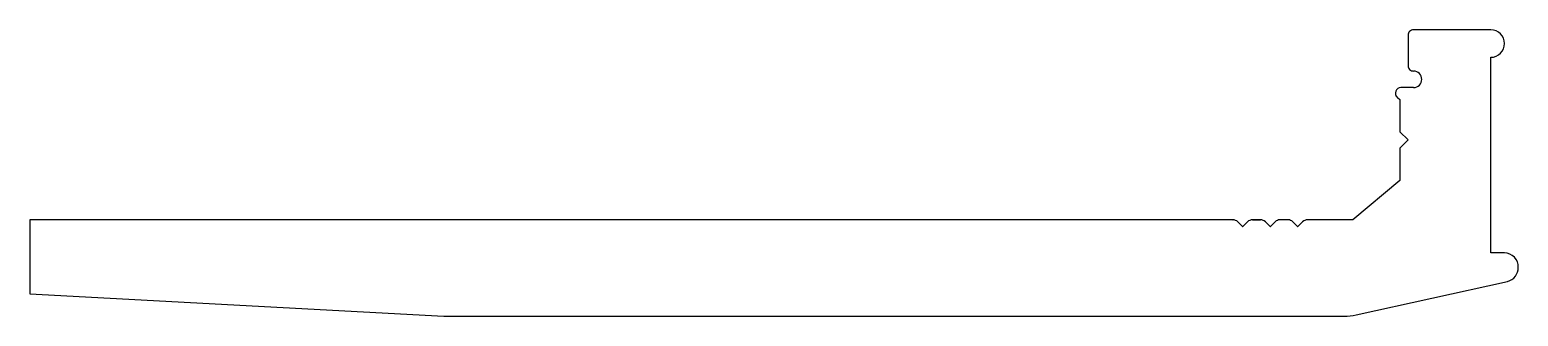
# Model space of a CAD drawing. Extents: x -26.3 to 27.7, y 0.4 to 10.8.
import ezdxf

# ---------------------------------------------------------------- set-up
doc = ezdxf.new("R2010")
doc.units = 0
doc.layers.add('UMRISS070', color=7, linetype='CONTINUOUS')

msp = doc.modelspace()

# ---------------------------------------------------------------- linework, layer by layer
at = {"layer": 'UMRISS070', "color": 7}
for p, q in [((23.729, 10.567), (23.729, 9.466)), ((26.729, 10.766), (23.929, 10.767)), ((26.729, 2.666), (26.729, 9.766)), ((23.929, 9.266), (23.929, 9.266)), ((23.929, 8.666), (23.47, 8.667)), ((24.229, 8.966), (24.229, 8.966)), ((23.341, 8.313), (23.429, 8.24)), ((23.429, 8.24), (23.429, 7.067)), ((23.429, 7.067), (23.729, 6.767)), ((23.729, 6.767), (23.429, 6.467)), ((23.429, 6.467), (23.429, 5.293)), ((23.429, 5.293), (21.729, 3.867)), ((17.386, 3.867), (-26.299, 3.867)), ((-26.299, 3.867), (-26.299, 1.178)), ((17.374, 3.867), (17.374, 3.867)), ((17.374, 3.867), (17.374, 3.867)), ((17.374, 3.867), (17.386, 3.867)), ((17.721, 3.623), (17.55, 3.794)), ((17.904, 3.794), (17.733, 3.623)), ((18.373, 3.867), (18.081, 3.867)), ((18.081, 3.867), (18.373, 3.867)), ((18.373, 3.867), (18.081, 3.867)), ((18.081, 3.867), (18.373, 3.867)), ((18.373, 3.867), (18.081, 3.867)), ((18.721, 3.623), (18.55, 3.794)), ((18.904, 3.794), (18.733, 3.623)), ((19.373, 3.867), (19.081, 3.867)), ((19.721, 3.623), (19.55, 3.794)), ((19.904, 3.794), (19.733, 3.623)), ((20.454, 3.867), (20.08, 3.867)), ((20.827, 3.866), (20.454, 3.867)), ((21.729, 3.867), (20.827, 3.866)), ((27.229, 2.666), (26.729, 2.666)), ((21.841, 0.414), (27.337, 1.633)), ((27.728, 2.142), (27.728, 2.142)), ((-26.299, 1.178), (-11.271, 0.367)), ((-11.271, 0.367), (21.408, 0.367))]:
    msp.add_line(p, q, dxfattribs=at)
for centre, radius, start, end in [((23.929, 10.567), 0.2, 89.9959, 179.996), ((26.729, 10.266), 0.5, 270.0035, 90), ((23.929, 9.466), 0.2, 179.996, 270), ((23.929, 8.966), 0.3, 0, 90), ((23.47, 8.467), 0.2, 89.9978, 230.0075), ((23.929, 8.966), 0.3, 269.9978, 360), ((17.374, 3.617), 0.25, 45, 90), ((18.081, 3.617), 0.25, 90, 135), ((18.373, 3.617), 0.25, 45, 90), ((19.081, 3.617), 0.25, 90, 135), ((19.373, 3.617), 0.25, 45, 90), ((20.08, 3.617), 0.25, 90, 135), ((17.727, 3.628), 0.008, 225, 315), ((18.727, 3.628), 0.008, 225, 315), ((19.727, 3.628), 0.008, 225, 315), ((27.229, 2.166), 0.5, 357.2293, 89.9954), ((27.229, 2.121), 0.5, 282.5, 2.4627), ((21.408, 2.367), 2, 270, 282.5)]:
    msp.add_arc(centre, radius, start, end, dxfattribs=at)

doc.saveas('drawing.dxf')
